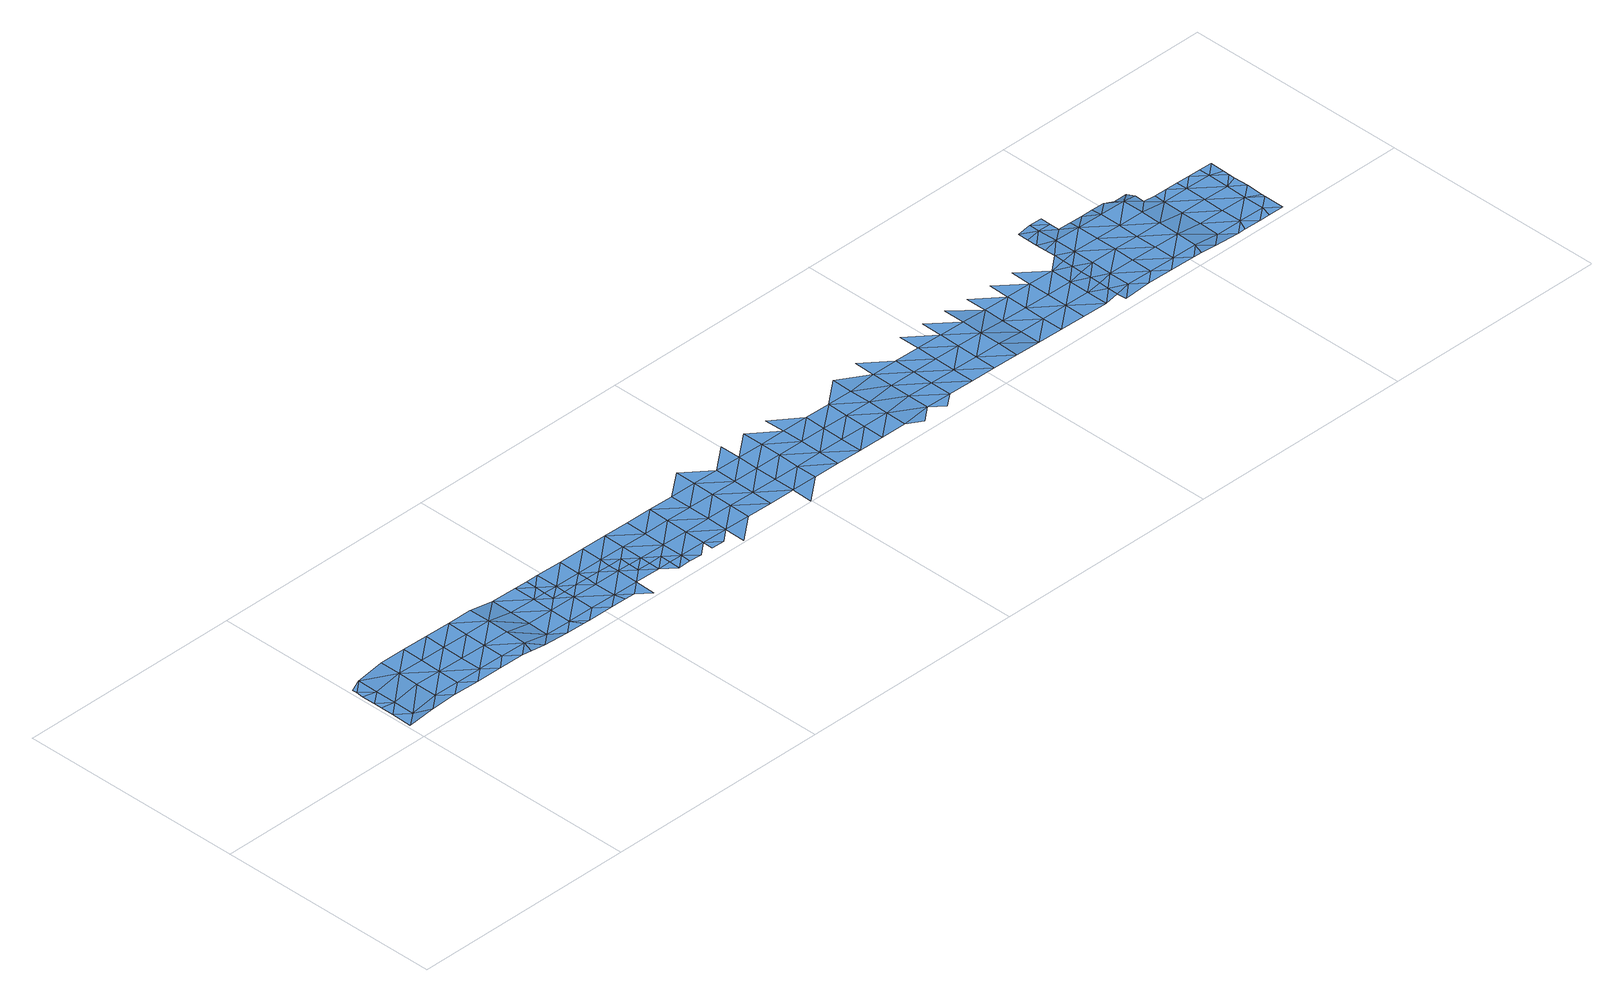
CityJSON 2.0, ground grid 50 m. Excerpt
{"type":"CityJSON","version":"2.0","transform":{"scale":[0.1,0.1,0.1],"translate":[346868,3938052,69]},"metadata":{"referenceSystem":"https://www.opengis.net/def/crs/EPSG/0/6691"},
"CityObjects":{
"waterbody1":{"type":"WaterBody","attributes":{"name":"8","class":"1140","function":"1","WaterBodyRiverFloodingRiskAttribute.description":"4","WaterBodyRiverFloodingRiskAttribute.rankOrg":"3","WaterBodyRiverFloodingRiskAttribute.adminType":"2","WaterBodyRiverFloodingRiskAttribute.scale":"L1"},"geometry":[{"type":"MultiSurface","lod":"1","boundaries":[[[0,1,2]],[[3,2,4]],[[1,0,5]],[[2,1,4]],[[6,3,4]],[[6,7,8]],[[4,7,6]],[[8,7,9]],[[10,1,5]],[[11,9,12]],[[12,9,7]],[[13,7,4]],[[4,1,14]],[[15,10,5]],[[13,12,7]],[[1,10,14]],[[4,14,13]],[[15,16,10]],[[17,14,10]],[[18,12,13]],[[16,17,10]],[[14,17,13]],[[19,16,15]],[[20,18,13]],[[17,21,13]],[[22,17,16]],[[13,21,20]],[[22,16,19]],[[22,23,17]],[[24,22,19]],[[23,25,17]],[[21,17,25]],[[20,21,26]],[[26,21,25]],[[27,22,24]],[[27,28,22]],[[23,22,28]],[[23,29,25]],[[28,29,23]],[[24,30,27]],[[26,25,31]],[[32,28,27]],[[31,25,29]],[[30,32,27]],[[30,33,32]],[[34,28,32]],[[29,28,35]],[[36,32,33]],[[35,28,34]],[[31,29,35]],[[37,34,32]],[[36,37,32]],[[38,31,35]],[[39,35,34]],[[39,34,37]],[[36,40,37]],[[41,42,35]],[[35,39,41]],[[38,35,42]],[[43,39,37]],[[44,43,37]],[[43,41,39]],[[37,40,44]],[[45,44,40]],[[41,46,42]],[[45,47,44]],[[46,41,43]],[[46,48,42]],[[47,49,44]],[[50,43,44]],[[51,46,43]],[[50,51,43]],[[52,48,46]],[[53,49,47]],[[54,52,46]],[[54,46,51]],[[44,49,50]],[[55,48,52]],[[56,51,50]],[[53,57,49]],[[49,57,50]],[[50,58,56]],[[59,58,50]],[[60,57,53]],[[57,59,50]],[[57,60,61]],[[62,58,59]],[[57,63,59]],[[59,64,62]],[[65,63,57]],[[57,61,65]],[[63,64,59]],[[61,66,65]],[[67,64,63]],[[68,63,65]],[[69,68,65]],[[70,67,63]],[[68,71,63]],[[71,70,63]],[[72,68,69]],[[73,72,69]],[[74,73,69]],[[69,75,74]]]}]},
"waterbody2":{"type":"WaterBody","attributes":{"name":"8","class":"1140","function":"1","WaterBodyRiverFloodingRiskAttribute.description":"4","WaterBodyRiverFloodingRiskAttribute.rankOrg":"2","WaterBodyRiverFloodingRiskAttribute.adminType":"2","WaterBodyRiverFloodingRiskAttribute.scale":"L1"},"geometry":[{"type":"MultiSurface","lod":"1","boundaries":[[[76,52,54]],[[54,51,76]],[[76,51,56]],[[77,52,76]],[[55,52,77]],[[56,58,76]],[[58,78,76]],[[76,79,77]],[[62,78,58]],[[76,78,79]],[[62,64,78]],[[64,80,78]],[[78,81,79]],[[67,80,64]],[[78,80,81]],[[67,70,80]],[[70,82,80]],[[72,83,68]],[[83,70,71]],[[80,84,81]],[[71,68,83]],[[83,82,70]],[[72,73,83]],[[80,82,84]],[[83,85,82]],[[86,73,74]],[[85,83,73]],[[74,75,86]],[[75,87,86]],[[88,84,82]],[[85,73,86]],[[87,89,86]],[[88,82,85]],[[89,90,86]],[[86,91,85]],[[84,88,92]],[[90,91,86]],[[85,93,88]],[[94,92,88]],[[95,96,90]],[[93,85,91]],[[94,88,93]],[[91,90,97]],[[98,93,91]],[[90,96,97]],[[97,98,91]],[[99,94,93]],[[100,101,97]],[[93,98,99]],[[99,102,94]],[[98,97,103]],[[97,101,103]],[[99,98,104]],[[98,103,104]],[[102,99,105]],[[105,99,104]],[[105,106,102]],[[101,107,103]],[[103,108,104]],[[107,108,103]],[[105,104,109]],[[109,104,108]],[[109,110,105]],[[111,108,107]],[[106,105,110]],[[111,112,108]],[[108,113,109]],[[114,110,109]],[[113,108,112]],[[113,114,109]],[[115,112,111]],[[111,116,117]],[[117,115,111]],[[118,110,114]],[[112,119,113]],[[115,119,112]],[[113,120,114]],[[119,120,113]],[[115,117,121]],[[122,119,115]],[[123,114,120]],[[124,120,119]],[[122,115,121]],[[122,124,119]],[[124,125,120]],[[126,122,121]],[[123,120,125]],[[127,125,124]],[[122,126,128]],[[124,122,129]],[[129,122,128]],[[130,125,127]],[[124,129,127]],[[128,126,131]],[[126,132,131]],[[129,128,133]],[[129,134,127]],[[128,131,133]],[[129,133,134]],[[131,132,135]],[[133,131,135]],[[132,136,135]],[[134,133,137]],[[133,135,137]],[[138,135,136]],[[139,138,136]],[[140,134,137]],[[141,137,135]],[[142,134,140]],[[143,140,137]],[[141,135,138]],[[144,142,140]],[[137,141,143]],[[138,145,141]],[[144,140,143]],[[146,143,141]],[[138,147,145]],[[141,145,146]],[[144,143,148]],[[149,150,144]],[[143,146,148]],[[144,148,149]],[[146,145,151]],[[152,148,146]],[[151,152,146]],[[148,153,149]],[[152,153,148]],[[153,154,149]],[[155,152,151]],[[156,153,152]],[[155,157,152]],[[157,156,152]],[[153,156,154]],[[156,158,154]],[[159,157,155]],[[160,154,158]],[[161,156,157]],[[162,161,157]],[[161,158,156]],[[162,157,159]],[[158,163,164]],[[159,165,162]],[[158,161,163]],[[162,166,161]],[[162,165,166]],[[161,167,163]],[[161,166,168]],[[169,163,167]],[[170,166,165]],[[161,168,167]],[[168,166,170]],[[165,171,170]],[[172,167,168]],[[167,172,173]],[[168,170,174]],[[168,174,172]],[[171,175,170]],[[175,171,176]],[[174,170,175]],[[174,175,177]],[[172,174,178]],[[179,175,176]],[[180,172,178]],[[174,177,178]],[[175,181,177]],[[182,175,179]],[[183,178,177]],[[181,175,182]],[[184,182,179]],[[185,178,183]],[[177,181,183]],[[184,179,186]],[[187,188,182]],[[187,182,184]],[[181,182,188]],[[189,190,181]],[[181,188,189]],[[183,181,190]],[[191,192,183]],[[183,190,191]]]}]},
"waterbody3":{"type":"WaterBody","attributes":{"name":"8","class":"1140","function":"1","WaterBodyRiverFloodingRiskAttribute.description":"4","WaterBodyRiverFloodingRiskAttribute.rankOrg":"3","WaterBodyRiverFloodingRiskAttribute.adminType":"2","WaterBodyRiverFloodingRiskAttribute.scale":"L1"},"geometry":[{"type":"MultiSurface","lod":"1","boundaries":[[[193,194,195]],[[196,197,198]],[[199,196,198]],[[200,196,199]],[[194,200,199]],[[194,201,200]],[[200,201,202]],[[202,201,203]],[[203,201,204]],[[188,187,205]],[[188,205,206]],[[207,206,205]],[[207,208,206]],[[209,208,207]],[[210,208,209]],[[211,208,210]],[[211,192,208]],[[212,192,211]],[[212,211,213]],[[211,214,213]],[[211,215,214]],[[215,216,214]],[[217,215,210]],[[217,210,218]],[[218,210,219]],[[219,210,220]],[[220,221,219]],[[222,221,220]],[[222,223,221]],[[222,224,223]],[[222,195,224]],[[195,199,224]],[[225,223,224]],[[226,227,228]],[[227,229,228]],[[228,229,224]],[[228,224,198]],[[228,198,230]],[[231,228,230]],[[204,201,232]],[[204,232,233]],[[231,226,228]],[[234,235,236]],[[234,202,237]],[[236,202,234]],[[198,197,230]],[[224,199,198]],[[238,214,239]],[[240,239,214]],[[240,216,241]],[[242,219,243]],[[244,243,221]],[[221,245,244]],[[246,245,221]],[[229,225,224]],[[223,246,221]],[[220,195,222]],[[220,193,195]],[[220,209,193]],[[195,194,199]],[[194,193,247]],[[247,193,207]],[[247,207,248]],[[247,248,249]],[[248,250,249]],[[248,205,250]],[[250,205,251]],[[205,184,251]],[[251,184,186]],[[186,252,251]],[[252,253,251]],[[253,250,251]],[[253,254,250]],[[254,249,250]],[[255,249,254]],[[255,232,249]],[[232,194,249]],[[247,249,194]],[[221,243,219]],[[242,218,219]],[[216,240,214]],[[238,213,214]],[[191,208,192]],[[191,190,208]],[[211,210,215]],[[220,210,209]],[[193,209,207]],[[190,206,208]],[[190,189,206]],[[248,207,205]],[[189,188,206]],[[187,184,205]],[[200,202,196]],[[237,202,203]],[[232,201,194]],[[233,232,255]],[[256,226,231]],[[236,197,202]],[[196,202,197]],[[231,230,257]],[[257,230,258]],[[235,259,236]],[[260,236,259]],[[256,231,261]],[[261,231,262]],[[262,231,257]],[[230,263,258]],[[230,197,263]],[[263,197,264]],[[264,197,260]],[[260,197,236]]]}]}
},
"vertices":[
[7,41,6],[36,64,6],[8,87,6],[8,115,6],[37,110,6],[64,40,13],[9,134,6],[37,156,6],[9,163,6],[10,180,6],[93,63,17],[10,190,6],[38,202,6],[94,155,17],[93,109,17],[120,39,17],[149,62,17],[150,108,17],[95,201,17],[177,38,17],[152,200,17],[151,154,17],[206,61,17],[207,107,17],[234,37,17],[207,153,17],[208,199,17],[262,60,17],[263,106,17],[264,152,17],[290,36,17],[265,198,17],[319,59,17],[314,36,14],[320,105,17],[321,151,17],[347,35,10],[376,58,7],[321,198,17],[377,104,7],[404,34,7],[377,150,7],[378,197,7],[433,103,7],[432,57,7],[446,34,7],[434,149,7],[460,33,7],[435,196,7],[489,56,7],[490,102,7],[462,126,7],[463,172,7],[517,32,7],[462,149,7],[463,195,7],[490,125,7],[546,55,7],[519,125,7],[546,101,7],[551,32,7],[574,31,7],[547,124,7],[603,100,7],[575,124,7],[602,54,7],[601,8,7],[603,123,7],[631,77,7],[659,53,7],[632,123,7],[631,100,7],[659,76,7],[688,76,7],[687,53,7],[687,29,7],
[491,148,7],[491,195,7],[547,147,7],[548,194,7],[604,146,7],[605,193,7],[660,145,7],[660,99,7],[661,192,7],[716,98,7],[716,52,7],[715,29,7],[717,144,7],[743,28,7],[772,51,7],[773,97,7],[718,191,7],[774,144,7],[775,190,7],[772,28,7],[800,27,7],[829,50,7],[830,96,7],[830,143,7],[828,4,7],[885,49,7],[831,189,7],[886,95,7],[887,142,7],[888,188,7],[889,234,6],[942,48,7],[943,94,7],[944,141,7],[944,187,7],[999,47,7],[1000,93,7],[1000,140,7],[1001,186,7],[1056,92,7],[998,1,7],[1055,46,7],[1002,232,6],[1057,139,7],[1058,185,7],[1112,45,8],[1113,91,8],[1059,231,6],[1114,138,8],[1114,184,8],[1169,44,8],[1171,183,8],[1169,91,8],[1170,137,8],[1115,230,6],[1226,90,8],[1225,43,8],[1227,136,8],[1228,182,8],[1283,89,8],[1282,42,8],[1284,135,8],[1339,41,17],[1310,19,12],[1284,181,8],[1339,88,17],[1285,227,8],[1340,134,17],[1341,180,17],[1395,40,17],[1396,87,17],[1367,18,17],[1397,133,17],[1398,179,17],[1342,226,17],[1452,39,17],[1453,86,17],[1453,132,17],[1454,178,17],[1508,38,17],[1510,131,17],[1509,85,17],[1511,177,17],[1565,37,17],[1455,224,17],[1567,130,17],[1566,84,17],[1568,176,17],[1512,223,17],[1622,37,14],[1623,83,14],[1624,175,14],[1623,129,14],[1568,222,17],[1679,82,14],[1678,36,14],[1681,174,14],[1625,221,14],[1680,128,14],[1736,81,14],[1735,35,14],[1737,127,14],[1737,173,14],[1792,34,14],[1682,220,14],[1793,126,14],[1792,80,14],[1794,172,14],[1820,56,21],[1738,219,14],[1820,33,21],[1821,79,21],[1821,102,21],[1822,126,21],[1822,149,21],[1822,172,21],[1823,195,21],
[1963,123,28],[2019,76,28],[2020,122,28],[2132,74,22],[2189,73,22],[2133,120,22],[2076,121,22],[2076,75,22],[2075,29,22],[2132,28,22],[2103,5,22],[2046,6,24],[1849,79,28],[1850,125,28],[1907,124,28],[1851,171,28],[1907,170,28],[1908,217,28],[1851,218,28],[1823,218,21],[1824,241,19],[1852,264,25],[1880,240,26],[1881,263,25],[1909,240,26],[1937,239,26],[1965,216,28],[1964,169,28],[2021,215,28],[2021,168,28],[2049,191,25],[2077,167,22],[2078,191,22],[2163,189,22],[2134,190,22],[2134,166,22],[2106,190,22],[2190,119,22],[2191,165,22],[2018,30,28],[2011,7,27],[2159,4,22],[2182,4,22],[2188,27,22],[2121,5,22],[1824,264,20],[1824,287,20],[1853,287,25],[1881,286,25],[1965,239,26],[1993,238,26],[2022,238,15],[2050,237,16],[2050,214,25],[1962,77,28],[1906,78,28],[1962,31,28],[1905,32,28],[1848,33,28],[1820,10,23],[1876,9,28],[1933,8,28],[1990,7,28],[2191,189,22],[2218,142,22],[2218,128,22],[2216,3,22],[2217,49,22],[2219,188,22],[2219,157,22],[2218,96,22],[2217,57,22]
]}
